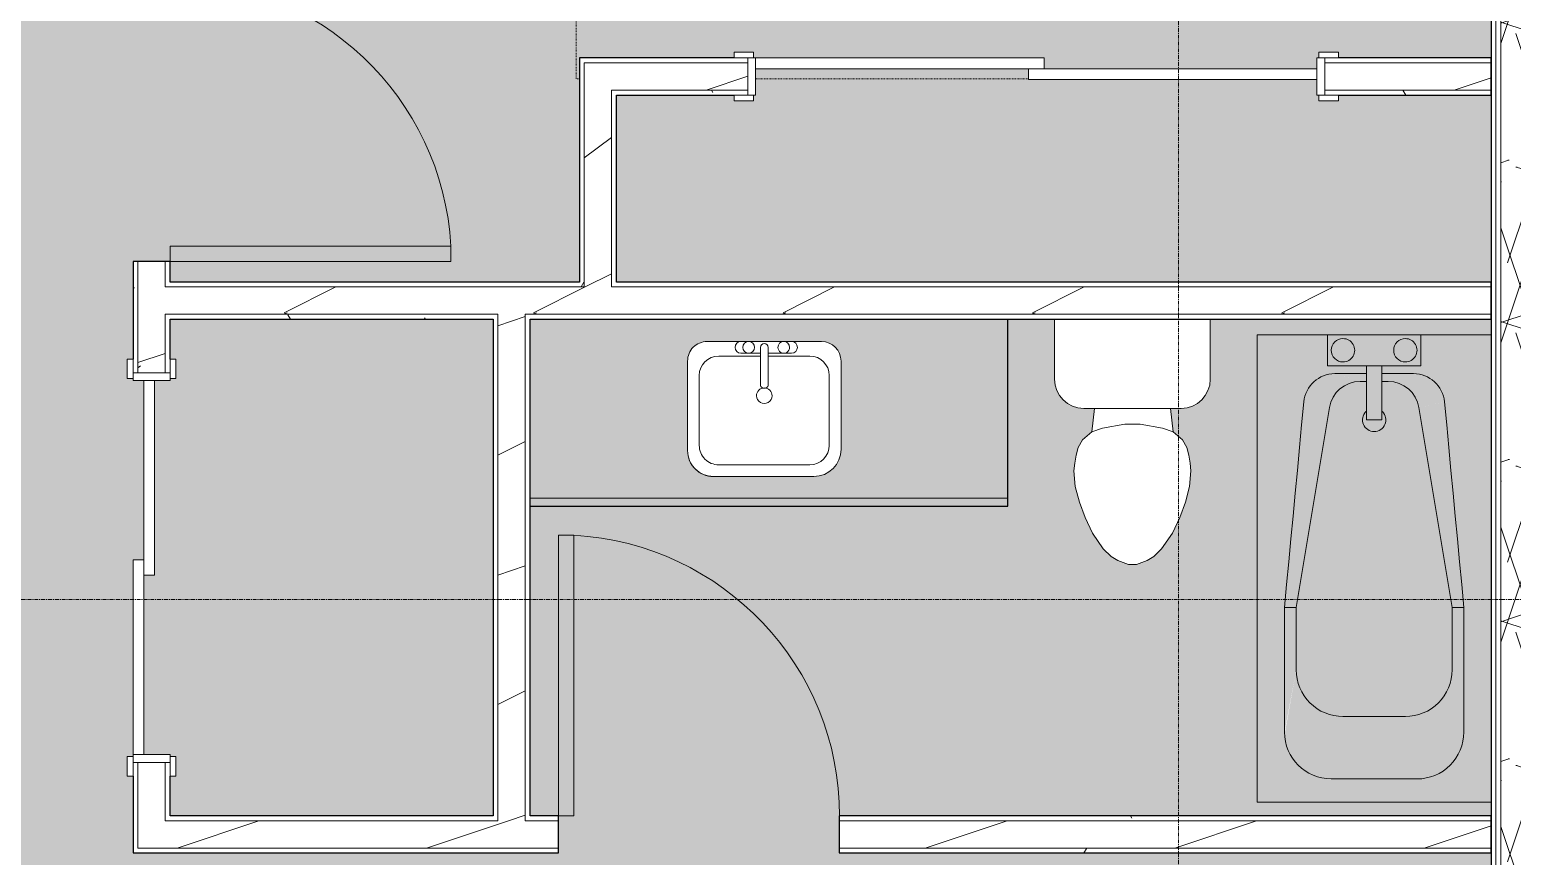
# Model space of a CAD drawing. Header units: inches. Extents: x -4414 to -113, y 9396 to 12816.
# Drawn here: x -3615.6 to -3425.4, y 11835.6 to 11941.7 of the extents above; entities that cross this region are included whole.
import ezdxf

# ---------------------------------------------------------------- set-up
doc = ezdxf.new("R2010")
doc.units = ezdxf.units.IN
doc.header["$MEASUREMENT"] = 0
doc.linetypes.add('Dash 1_16_', pattern=[0.125, 0.0625, -0.0625])
doc.linetypes.add('Grid Line 1_2_', pattern=[0.875, 0.5, -0.125, 0.125, -0.125])
for name, color, linetype, lineweight in [('0-1', 7, 'Continuous', 5), ('0-2', 7, 'Continuous', 9), ('A-AREA-PATT-5', 254, 'Continuous', 9), ('A-DOOR-1', 7, 'Continuous', 9), ('A-DOOR-2', 90, 'Continuous', 13), ('A-DOOR-FRAM-1', 90, 'Continuous', 13), ('A-WALL', 113, 'Continuous', 9), ('A-WALL-3', 250, 'Continuous', 25), ('A-WALL-4', 7, 'Continuous', 9), ('A-WALL-PATT-1', 8, 'Continuous', 9), ('A-WALL-PATT-2', 7, 'Continuous', 9), ('A-WALL-PATT-3', 111, 'Continuous', 9), ('I-FURN-1', 7, 'Continuous', 9), ('I-FURN-HDLN-1', 9, 'Dash 1_16_', 9), ('I-WALL-1', 2, 'Continuous', 25), ('P-SANR-FIXT-1', 7, 'Continuous', 9), ('P-SANR-FIXT-3', 9, 'Continuous', 9), ('Q-CASE-1', 9, 'Continuous', 9), ('Q-CASE-2', 250, 'Continuous', 25), ('Q-CASE-3', 7, 'Continuous', 9), ('S-GRID-1', 1, 'Grid Line 1_2_', 9)]:
    doc.layers.add(name, color=color, linetype=linetype, lineweight=lineweight)
pattern_1 = [(0, (0, 0), (61.44, 15.36), [2.534, -43.546, 2.534, -43.546, -245.76]), (0, (0, 0), (61.44, 15.36), [-92.16, 2.534, -89.626, 2.534, -43.546, -107.52]), (0, (0, 0), (61.44, 15.36), [-230.4, 2.534, -28.186, 2.534, -74.266]), (120, (23.04, 7.68), (-44.02215, 45.5286), [2.534, -43.546, 2.534, -43.546, -245.76]), (120, (23.04, 7.68), (-44.02215, 45.5286), [-92.16, 2.534, -89.626, 2.534, -43.546, -107.52]), (120, (23.04, 7.68), (-44.02215, 45.5286), [-230.4, 2.534, -28.186, 2.534, -74.266]), (240, (30.72, 38.4), (-17.41785, -60.8886), [2.534, -43.546, 2.534, -43.546, -245.76]), (240, (30.72, 38.4), (-17.41785, -60.8886), [-92.16, 2.534, -89.626, 2.534, -43.546, -107.52]), (240, (30.72, 38.4), (-17.41785, -60.8886), [-230.4, 2.534, -28.186, 2.534, -74.266])]
pattern_2 = [(216.87, (12.795, 31.987), (95.9612857, 63.9749714), [15.994, -143.942]), (206.565, (31.987, 22.391), (-31.986981, -31.986924), [35.763, -35.763]), (198.435, (31.987, 6.397), (-63.974746, -31.987128), [20.231, -80.922])]

# ---------------------------------------------------------------- blocks, each defined once
blk = doc.blocks.new('Bed-Standard - King 78_ x 80_-1379907-FLOOR PLAN - 2ND FLOOR')
at = {"layer": 'I-FURN-1'}
for p, q in [((-28.31, 41.8), (49.69, 41.8)), ((-28.31, -38.2), (-28.31, 41.8)), ((49.69, 41.8), (49.69, -38.2)), ((49.69, -24.2), (-28.31, -17.63)), ((-25.31, -24.2), (46.69, -24.2)), ((-25.31, -36.2), (-25.31, -24.2)), ((46.69, -36.2), (46.69, -24.2)), ((-25.31, -36.2), (46.69, -36.2)), ((49.69, -38.2), (-28.31, -38.2))]:
    blk.add_line(p, q, dxfattribs=at)
at = {"layer": 'I-FURN-HDLN-1'}
for p, q in [((-64.31, 77.8), (73.69, 77.8)), ((-64.31, 77.39), (-64.31, 77.8)), ((73.69, 77.8), (73.69, -38.2)), ((-64.31, 19.8), (-64.31, 54.8))]:
    blk.add_line(p, q, dxfattribs=at)
blk = doc.blocks.new('Single-Flush - 36_ x 84_-1372839-FLOOR PLAN - 2ND FLOOR')
at = {"layer": 'A-DOOR-1'}
blk.add_arc((18, 2.37), 36.07, 93.1789, 180, dxfattribs=at)
at = {"layer": 'A-DOOR-2'}
for p, q in [((16, 2.37), (16, 38.39)), ((18, 38.39), (16, 38.39)), ((18, 2.37), (18, 38.39)), ((18, 2.37), (16, 2.37))]:
    blk.add_line(p, q, dxfattribs=at)
blk = doc.blocks.new('FOLDING_SLIDING CLOSET - 72_ x 80_-1372823-FLOOR PLAN - 2ND FLOOR')
at = {"layer": 'A-DOOR-1'}
for p, q in [((-36.25, 3), (-38.75, 3)), ((-38.75, 3), (-38.75, 2.25)), ((-38.75, 2.25), (-36.25, 2.25)), ((-36.25, 2.25), (-36.25, 3)), ((38.75, 3), (36.25, 3)), ((36.25, 3), (36.25, 2.25)), ((36.25, 2.25), (38.75, 2.25)), ((38.75, 2.25), (38.75, 3)), ((-36.25, -2.5), (-38.75, -2.5)), ((-38.75, -2.5), (-38.75, -3.25)), ((-38.75, -3.25), (-36.25, -3.25)), ((-36.25, -3.25), (-36.25, -2.5)), ((38.75, -2.5), (36.25, -2.5)), ((36.25, -2.5), (36.25, -3.25)), ((36.25, -3.25), (38.75, -3.25)), ((38.75, -3.25), (38.75, -2.5))]:
    blk.add_line(p, q, dxfattribs=at)
at = {"layer": 'A-DOOR-2'}
for p, q in [((1, 2.25), (-36, 2.25)), ((-36, 2.25), (-36, 0.875)), ((1, 0.875), (1, 2.25)), ((-36, 0.875), (1, 0.875)), ((36, 0.875), (-1, 0.875)), ((-1, 0.875), (-1, -0.5)), ((36, -0.5), (36, 0.875)), ((-1, -0.5), (36, -0.5))]:
    blk.add_line(p, q, dxfattribs=at)
at = {"layer": 'A-DOOR-FRAM-1'}
for p, q in [((-36, 2.25), (-37, 2.25)), ((-37, 2.25), (-37, -2.5)), ((-36, -2.5), (-36, 2.25)), ((36, 2.25), (36, -2.5)), ((37, 2.25), (36, 2.25)), ((37, -2.5), (37, 2.25)), ((-37, -2.5), (-36, -2.5)), ((36, -2.5), (37, -2.5))]:
    blk.add_line(p, q, dxfattribs=at)
blk = doc.blocks.new('M_Sink Vanity-Square - 500 x 440mm-1372835-FLOOR PLAN - 2ND FLOOR')
at = {"layer": 'P-SANR-FIXT-1'}
for p, q in [((-5.72, 10.23), (7.14, 10.23)), ((-5.72, 10.23), (7.14, 10.23)), ((-5.22, 8.73), (6.46, 8.73)), ((-9.22, -4.59), (-9.22, 6.73)), ((-9.22, -4.59), (-9.22, 6.73)), ((-7.72, -2.72), (-7.72, 6.23)), ((8.96, 6.23), (8.96, -2.72)), ((10.46, 6.91), (10.46, -4.59)), ((10.46, 6.91), (10.46, -4.59)), ((0.12, -6.33), (0.12, -1.59)), ((1.12, -6.33), (1.12, -1.59)), ((0.12, -5.22), (-5.22, -5.22)), ((-2.88, -5.59), (0.12, -5.59)), ((6.46, -5.22), (1.12, -5.22)), ((1.12, -5.59), (3.62, -5.59)), ((7.96, -7.09), (-6.72, -7.09)), ((7.96, -7.09), (-6.72, -7.09)), ((3.62, -7.09), (-2.88, -7.09))]:
    blk.add_line(p, q, dxfattribs=at)
for centre, radius, start, end in [((-5.72, 6.73), 3.5, 90, 180), ((-5.72, 6.73), 3.5, 90, 180), ((7.14, 6.91), 3.32, 0, 90), ((7.14, 6.91), 3.32, 360, 90), ((-5.22, 6.23), 2.5, 90, 180), ((6.46, 6.23), 2.5, 360, 90), ((0.62, -0.13), 1, 360, 180), ((0.62, -0.13), 1, 180, 0), ((0.62, -1.59), 0.5, 360, 180), ((-5.22, -2.72), 2.5, 180, 270), ((6.46, -2.72), 2.5, 270, 360), ((-6.72, -4.59), 2.5, 180, 270), ((-6.72, -4.59), 2.5, 180, 270), ((-2.88, -6.34), 0.75, 90, 270), ((-1.88, -6.34), 0.75, 360, 180), ((2.62, -6.34), 0.75, 0, 180), ((3.62, -6.34), 0.75, 270, 90), ((7.96, -4.59), 2.5, 270, 0), ((7.96, -4.59), 2.5, 270, 0), ((-1.88, -6.34), 0.75, 180, 0), ((0.62, -6.33), 0.5, 180, 0), ((2.62, -6.34), 0.75, 180, 0)]:
    blk.add_arc(centre, radius, start, end, dxfattribs=at)
blk = doc.blocks.new('Toilet-Domestic-3D - Toilet-Domestic-3D-1352612-FLOOR PLAN - 2ND FLOOR')
at = {"layer": 'P-SANR-FIXT-1'}
for p, q in [((-9.98, 11.75), (-9.98, 19.48)), ((9.98, 19.48), (9.98, 11.75)), ((6.25, 8.02), (-6.25, 8.02)), ((-4.86, 8.02), (-5.21, 5)), ((4.86, 8.02), (5.21, 5)), ((-1, 6), (-3.84, 5.5)), ((1, 6), (-1, 6)), ((3.84, 5.5), (1, 6)), ((-6.4, 4), (-6.97, 3)), ((-5.21, 5), (-6.4, 4)), ((-3.84, 5.5), (-5.21, 5)), ((5.21, 5), (3.84, 5.5)), ((6.4, 4), (5.21, 5)), ((6.97, 3), (6.4, 4)), ((-7.24, 2), (-7.41, 1)), ((-6.97, 3), (-7.24, 2)), ((7.24, 2), (6.97, 3)), ((7.41, 1), (7.24, 2)), ((-7.41, 1), (-7.5, 0)), ((-7.5, 0), (-7.33, -1.99)), ((7.33, -1.99), (7.5, 0)), ((7.5, 0), (7.41, 1)), ((-7.33, -1.99), (-6.79, -4)), ((6.79, -4), (7.33, -1.99)), ((-6.79, -4), (-6.06, -6)), ((6.06, -6), (6.79, -4)), ((-6.06, -6), (-5.13, -8)), ((5.13, -8), (6.06, -6)), ((-5.13, -8), (-3.74, -10)), ((3.74, -10), (5.13, -8)), ((-3.74, -10), (-2.74, -11)), ((-2.74, -11), (-1.87, -11.5)), ((1.87, -11.5), (2.74, -11)), ((2.74, -11), (3.74, -10)), ((-1.87, -11.5), (-0.5, -12)), ((-0.5, -12), (0.5, -12)), ((0.5, -12), (1.87, -11.5))]:
    blk.add_line(p, q, dxfattribs=at)
for centre, start, end in [((-6.25, 11.75), 180, 270), ((6.25, 11.75), 270, 360)]:
    blk.add_arc(centre, 3.73, start, end, dxfattribs=at)
blk = doc.blocks.new('OD_CW_Base Cabinet - OD_CW_Base Cabinet-1372836-FLOOR PLAN - 2ND FLOOR')
at = {"layer": 'Q-CASE-1'}
h = blk.add_hatch(color=256, dxfattribs=at)
h.paths.add_polyline_path([(61.99, 3.8), (61.99, 24), (0.74, 24), (0.74, 1), (61.99, 1)], flags=0)
h.paths.add_polyline_path([(40.61, 14.46), (40.61, 7.3), (40.49, 6.4), (40.14, 5.55), (39.41, 4.69), (38.86, 4.27), (38.02, 3.92), (37.05, 3.8), (24.25, 3.8), (23.39, 3.92), (22.59, 4.25), (21.9, 4.77), (21.37, 5.46), (21.04, 6.26), (20.93, 7.12), (21.01, 19.27), (21.26, 19.88), (21.66, 20.39), (22.18, 20.79), (22.78, 21.04), (23.43, 21.13), (38.76, 21.04), (39.36, 20.79), (39.88, 20.39), (40.28, 19.88), (40.53, 19.27), (40.61, 18.63)], flags=0)
blk.add_hatch(color=256, dxfattribs=at).paths.add_polyline_path([(61.99, 0), (61.99, 1), (0.74, 1), (0.74, 0), (37.05, 0)], flags=0)
at = {"layer": 'Q-CASE-2'}
for p, q in [((61.99, 0), (61.99, 24)), ((0.74, 0), (61.99, 0))]:
    blk.add_line(p, q, dxfattribs=at)
at = {"layer": 'Q-CASE-3'}
for p, q in [((61.99, 24), (61.99, 1)), ((0.74, 1), (61.99, 1)), ((61.99, 1), (0.74, 1)), ((61.99, 0), (0.74, 0)), ((61.99, 1), (61.99, 0))]:
    blk.add_line(p, q, dxfattribs=at)
blk = doc.blocks.new('Bath Tub - Maestro - 60_x30_-1352617-FLOOR PLAN - 2ND FLOOR')
at = {"layer": 'P-SANR-FIXT-3'}
for points in [[(42.36, 30), (0, 30), (0, 21), (4, 21), (4, 16), (5, 16), (5.05, 20.7), (5.21, 21.33), (5.48, 21.94), (5.83, 22.49), (6.27, 22.97), (6.79, 23.38), (7.54, 23.76), (7.98, 23.91), (9.35, 24.09), (35, 26.5), (51.26, 26.47), (52.55, 26.3), (54, 25.7), (55.24, 24.74), (56.2, 23.5), (56.8, 22.05), (57, 20.5), (57, 9.5), (56.91, 8.46), (56.64, 7.45), (56.2, 6.5), (55.6, 5.64), (54.86, 4.9), (54, 4.3), (53.05, 3.86), (52.04, 3.59), (51, 3.5), (35, 3.5), (7.98, 6.09), (7.36, 6.31), (6.79, 6.62), (6.27, 7.03), (5.74, 7.65), (5.48, 8.06), (5.21, 8.67), (5.05, 9.3), (5, 9.96), (5, 14), (4, 13.96), (4, 9), (0, 9), (0, 0), (60, 0), (60, 30), (51.26, 30)], [(43, 25), (34.79, 24.97), (9.06, 20.64), (8.03, 20.28), (6.95, 19.38), (6.24, 18.17), (6, 16.8), (6, 16), (10.94, 16), (10.94, 14), (6, 14), (6, 13.2), (6.24, 11.83), (6.98, 10.59), (8.03, 9.72), (9.35, 9.26), (35, 5), (43, 5), (44.55, 5.2), (46.03, 5.83), (47.28, 6.81), (48.2, 8), (48.8, 9.5), (49, 11), (49, 19), (48.8, 20.55), (48.16, 22.05), (47.24, 23.24), (45.75, 24.3), (44.55, 24.8)], [(35, 26.5), (8.63, 24.03), (9.35, 20.74), (35, 25), (35, 26.23)], [(47.72, 26.5), (35, 26.5), (35, 25), (43, 25), (51, 26.5), (49, 26.5)], [(51, 26.5), (43, 25), (44.55, 24.8), (46, 24.2), (47.24, 23.24), (48.2, 22), (48.8, 20.5), (49, 19), (57, 20.5), (56.8, 22.05), (56.2, 23.5), (55.24, 24.74), (54, 25.7), (52.55, 26.3), (51.26, 26.47)], [(8.63, 24.03), (7.54, 23.76), (7.35, 23.69), (6.74, 23.34), (6.27, 22.97), (5.72, 22.32), (5.48, 21.94), (5.21, 21.33), (5.05, 20.7), (5.05, 19.87), (6, 16.8), (6.24, 18.17), (6.98, 19.41), (8.03, 20.28), (9.35, 20.74), (8.65, 23.91)], [(57, 20.5), (49, 19), (49, 11), (57, 9.5), (57, 19.75)], [(7.54, 16), (4, 16), (4, 14), (10.94, 14), (10.94, 16), (9.13, 16)], [(6, 13.2), (5, 9.96), (5.05, 9.3), (5.24, 8.6), (5.74, 7.65), (5.87, 7.47), (6.33, 6.98), (6.79, 6.62), (7.54, 6.24), (8, 6.08), (8.63, 5.97), (9.35, 9.26), (8.03, 9.72), (6.95, 10.62), (6.24, 11.83), (6.12, 12.51)], [(49, 11), (48.8, 9.45), (48.12, 7.9), (47.24, 6.76), (46, 5.8), (44.55, 5.2), (43.07, 4.99), (51.26, 3.52), (52.04, 3.59), (53.05, 3.86), (54, 4.3), (54.86, 4.9), (55.72, 5.83), (56.34, 6.81), (56.76, 7.9), (56.93, 8.66), (57, 9.5), (50.46, 10.73)], [(9.35, 9.26), (8.63, 5.97), (35, 3.5), (35, 5), (14.28, 8.44)], [(43, 5), (35, 5), (35, 3.5), (51, 3.5), (43.07, 4.99)]]:
    blk.add_hatch(color=256, dxfattribs=at).paths.add_polyline_path(points, flags=0)
h = blk.add_hatch(color=256, dxfattribs=at)
h.paths.add_polyline_path([(4, 21), (0, 21), (0, 9), (4, 9), (4, 20.06)], flags=0)
h.paths.add_polyline_path([(2, 20.5), (2.39, 20.45), (2.75, 20.3), (3.06, 20.06), (3.3, 19.75), (3.45, 19.39), (3.5, 19), (3.33, 18.33), (3.3, 18.25), (3.02, 17.91), (2.75, 17.7), (2.39, 17.55), (2, 17.5), (1.61, 17.55), (1.25, 17.7), (0.94, 17.94), (0.63, 18.41), (0.55, 18.61), (0.5, 19), (0.55, 19.39), (0.7, 19.75), (0.94, 20.06), (1.25, 20.3), (1.61, 20.45)], flags=0)
h.paths.add_polyline_path([(2, 12.5), (2.39, 12.45), (2.75, 12.3), (3.06, 12.06), (3.33, 11.67), (3.45, 11.39), (3.5, 11), (3.45, 10.61), (3.3, 10.25), (3.06, 9.94), (2.75, 9.7), (2.39, 9.55), (2, 9.5), (1.61, 9.55), (1.25, 9.7), (0.94, 9.94), (0.7, 10.25), (0.55, 10.61), (0.5, 11), (0.55, 11.39), (0.7, 11.75), (0.94, 12.06), (1.25, 12.3), (1.61, 12.45)], flags=0)
h = blk.add_hatch(color=256, dxfattribs=at)
h.paths.add_polyline_path([(2, 20.5), (1.61, 20.45), (1.25, 20.3), (0.94, 20.06), (0.7, 19.75), (0.55, 19.39), (0.5, 19), (0.63, 18.41), (0.7, 18.25), (0.94, 17.94), (1.25, 17.7), (1.61, 17.55), (2, 17.5), (2.39, 17.55), (3.02, 17.91), (3.06, 17.94), (3.37, 18.41), (3.45, 18.61), (3.5, 19), (3.45, 19.39), (3.3, 19.75), (3.06, 20.06), (2.75, 20.3), (2.38, 20.45)], flags=0)
h.paths.add_polyline_path([(2, 12.5), (1.61, 12.45), (1.25, 12.3), (0.94, 12.06), (0.7, 11.75), (0.55, 11.39), (0.5, 11), (0.55, 10.61), (0.7, 10.25), (0.94, 9.94), (1.25, 9.7), (1.61, 9.55), (2, 9.5), (2.39, 9.55), (2.75, 9.7), (3.06, 9.94), (3.3, 10.25), (3.45, 10.61), (3.5, 11), (3.33, 11.67), (3.3, 11.75), (3.06, 12.06), (2.75, 12.3), (2.39, 12.45)], flags=0)
h = blk.add_hatch(color=256, dxfattribs=at)
h.paths.add_polyline_path([(5, 20.04), (5.05, 16), (6, 16), (6, 16.8), (5.05, 19.87)], flags=0)
h.paths.add_polyline_path([(5.32, 14), (5, 14), (5.05, 10.13), (6, 13.2), (6, 14), (5.54, 14)], flags=0)
at = {"layer": 'P-SANR-FIXT-1'}
for p, q in [((0, 30), (0, 21)), ((60, 0), (60, 30)), ((35, 25), (9.35, 20.74)), ((35, 26.5), (51, 26.5)), ((35, 26.5), (35, 25)), ((43, 25), (35, 25)), ((4, 21), (0, 21)), ((0, 21), (0, 9)), ((4, 16), (4, 21)), ((5, 16), (5, 20.04)), ((57, 20.5), (57, 9.5)), ((49, 11), (49, 19)), ((4, 14), (4, 16)), ((4, 16), (10.94, 16)), ((6, 16.8), (6, 16)), ((10.94, 14), (10.94, 16)), ((4, 9), (4, 14)), ((10.94, 14), (4, 14)), ((5, 9.96), (5, 14)), ((6, 14), (6, 13.2)), ((0, 9), (0, 0)), ((0, 9), (4, 9)), ((9.35, 9.26), (35, 5)), ((35, 3.5), (35, 5)), ((35, 5), (43, 5)), ((51, 3.5), (35, 3.5)), ((0, 0), (60, 0))]:
    blk.add_line(p, q, dxfattribs=at)
at = {"layer": 'P-SANR-FIXT-1', "flags": 128}
for points in [[(8.63, 24.03), (11.56, 24.3), (14.49, 24.58), (17.42, 24.85), (20.35, 25.13), (23.28, 25.4), (26.21, 25.68), (29.14, 25.95), (32.07, 26.23), (35, 26.5)], [(35, 3.5), (32.07, 3.77), (29.14, 4.05), (26.21, 4.32), (23.28, 4.6), (20.35, 4.87), (17.42, 5.15), (14.49, 5.42), (11.56, 5.7), (8.63, 5.97)]]:
    blk.add_lwpolyline(points, dxfattribs=at)
at = {"layer": 'P-SANR-FIXT-1'}
for centre, radius, start, end in [((43, 19), 6, 360, 90), ((51, 20.5), 6, 360, 90), ((9, 20.04), 4, 95.3558, 180), ((2, 19), 1.5, 360, 180), ((10, 16.8), 4, 99.4223, 180), ((2, 19), 1.5, 180, 360), ((10.94, 15), 1.5, 360, 135), ((10.94, 15), 1.5, 225, 360), ((2, 11), 1.5, 360, 180), ((10, 13.2), 4, 180, 260.5777), ((2, 11), 1.5, 180, 360), ((9, 9.96), 4, 180, 264.6442), ((43, 11), 6, 270, 0), ((51, 9.5), 6, 270, 360)]:
    blk.add_arc(centre, radius, start, end, dxfattribs=at)
blk = doc.blocks.new('Single-Flush - 36_ x 84_-1372824-FLOOR PLAN - 2ND FLOOR')
at = {"layer": 'A-DOOR-1'}
blk.add_arc((18, -2.37), 36.07, 180, 266.8211, dxfattribs=at)
at = {"layer": 'A-DOOR-2'}
for p, q in [((16, -2.37), (16, -38.39)), ((18, -2.37), (16, -2.37)), ((18, -2.37), (18, -38.39)), ((18, -38.39), (16, -38.39))]:
    blk.add_line(p, q, dxfattribs=at)
blk = doc.blocks.new('FOLDING_SLIDING CLOSET - 48_ x 80_-1372832-FLOOR PLAN - 2ND FLOOR')
at = {"layer": 'A-DOOR-1'}
for p, q in [((-24.25, 3), (-26.75, 3)), ((-26.75, 3), (-26.75, 2.25)), ((-26.75, 2.25), (-24.25, 2.25)), ((-24.25, 2.25), (-24.25, 3)), ((26.75, 3), (24.25, 3)), ((24.25, 3), (24.25, 2.25)), ((24.25, 2.25), (26.75, 2.25)), ((26.75, 2.25), (26.75, 3)), ((-24.25, -2.5), (-26.75, -2.5)), ((-26.75, -2.5), (-26.75, -3.25)), ((-26.75, -3.25), (-24.25, -3.25)), ((-24.25, -3.25), (-24.25, -2.5)), ((26.75, -2.5), (24.25, -2.5)), ((24.25, -2.5), (24.25, -3.25)), ((24.25, -3.25), (26.75, -3.25)), ((26.75, -3.25), (26.75, -2.5))]:
    blk.add_line(p, q, dxfattribs=at)
at = {"layer": 'A-DOOR-2'}
for p, q in [((1, 2.25), (-24, 2.25)), ((-24, 2.25), (-24, 0.88)), ((1, 0.88), (1, 2.25)), ((-24, 0.88), (1, 0.88)), ((24, 0.88), (-1, 0.88)), ((-1, 0.88), (-1, -0.5)), ((24, -0.5), (24, 0.88)), ((-1, -0.5), (24, -0.5))]:
    blk.add_line(p, q, dxfattribs=at)
at = {"layer": 'A-DOOR-FRAM-1'}
for p, q in [((-24, 2.25), (-25, 2.25)), ((-25, 2.25), (-25, -2.5)), ((-24, -2.5), (-24, 2.25)), ((24, 2.25), (24, -2.5)), ((25, 2.25), (24, 2.25)), ((25, -2.5), (25, 2.25)), ((-25, -2.5), (-24, -2.5)), ((24, -2.5), (25, -2.5))]:
    blk.add_line(p, q, dxfattribs=at)
blk = doc.blocks.new('1750 Ox - Unit Layouts_rvt-1-FLOOR PLAN - 2ND FLOOR')
at = {"layer": 'A-WALL-PATT-1'}
h = blk.add_hatch(dxfattribs=at)
h.set_pattern_fill('FP_1', color=256, style=0, pattern_type=2)
h.set_pattern_definition(pattern_2)
h.paths.add_polyline_path([(-3601.67, 11836.69), (-3598.17, 11836.69), (-3598.17, 11847.69), (-3601.67, 11847.69), (-3601.67, 11840.19)], flags=0)
h.paths.add_polyline_path([(-3598.17, 11897.69), (-3598.17, 11911.94), (-3601.67, 11911.94), (-3601.67, 11897.69)], flags=0)
h.paths.add_polyline_path([(-3598.17, 11947.94), (-3598.17, 12115.71), (-3601.67, 12115.71), (-3601.67, 11947.94)], flags=0)
h = blk.add_hatch(dxfattribs=at)
h.set_pattern_fill('FP_1', color=256, style=0, pattern_type=2)
h.set_pattern_definition(pattern_2)
h.paths.add_polyline_path([(-3428.12, 11933.94), (-3428.12, 11937.44), (-3449.46, 11937.44), (-3449.46, 11933.94), (-3428.75, 11933.94)], flags=0)
h.paths.add_polyline_path([(-3523.46, 11933.94), (-3523.46, 11937.44), (-3544.43, 11937.44), (-3544.43, 11933.94), (-3540.93, 11933.94)], flags=0)
h = blk.add_hatch(dxfattribs=at)
h.set_pattern_fill('FP_1', color=256, style=0, pattern_type=2)
h.set_pattern_definition(pattern_2)
h.paths.add_polyline_path([(-3544.43, 11908.69), (-3540.93, 11908.69), (-3540.93, 11933.94), (-3544.43, 11933.94), (-3544.43, 11909.32)], flags=0)
h = blk.add_hatch(dxfattribs=at)
h.set_pattern_fill('FP_1', color=256, style=0, pattern_type=2)
h.set_pattern_definition(pattern_2)
h.paths.add_polyline_path([(-3428.12, 11905.19), (-3428.12, 11908.69), (-3598.17, 11908.69), (-3598.17, 11905.19), (-3428.75, 11905.19)], flags=0)
h = blk.add_hatch(dxfattribs=at)
h.set_pattern_fill('FP_1', color=256, style=0, pattern_type=2)
h.set_pattern_definition(pattern_2)
h.paths.add_polyline_path([(-3552, 11840.19), (-3552, 11905.19), (-3555.5, 11905.19), (-3555.5, 11840.19)], flags=0)
h = blk.add_hatch(dxfattribs=at)
h.set_pattern_fill('FP_1', color=256, style=0, pattern_type=2)
h.set_pattern_definition(pattern_2)
h.paths.add_polyline_path([(-3547.75, 11836.69), (-3547.75, 11840.19), (-3598.17, 11840.18), (-3598.17, 11836.69), (-3549.3, 11836.69)], flags=0)
h.paths.add_polyline_path([(-3457.89, 11836.69), (-3428.12, 11836.69), (-3428.12, 11840.19), (-3511.75, 11840.19), (-3511.75, 11836.69), (-3487.04, 11836.69)], flags=0)
at = {"layer": 'A-WALL-PATT-2'}
h = blk.add_hatch(dxfattribs=at)
h.set_pattern_fill('FP_2', color=256, style=0, pattern_type=2)
h.set_pattern_definition(pattern_1)
h.paths.add_polyline_path([(-3602.3, 11836.07), (-3601.67, 11836.07), (-3601.67, 11847.69), (-3602.3, 11847.69), (-3602.3, 11836.69)], flags=0)
h.paths.add_polyline_path([(-3601.67, 11897.69), (-3601.67, 11911.94), (-3602.3, 11911.94), (-3602.3, 11897.69)], flags=0)
h.paths.add_polyline_path([(-3601.67, 11947.94), (-3601.67, 11951.01), (-3602.3, 11951.01), (-3602.3, 11947.94)], flags=0)
h.paths.add_polyline_path([(-3602.3, 11954.51), (-3601.67, 11954.51), (-3601.67, 12115.71), (-3602.3, 12115.71), (-3602.3, 11955.13)], flags=0)
h = blk.add_hatch(dxfattribs=at)
h.set_pattern_fill('FP_2', color=256, style=0, pattern_type=2)
h.set_pattern_definition(pattern_1)
h.paths.add_polyline_path([(-3545.05, 11909.32), (-3544.43, 11909.32), (-3544.43, 11937.44), (-3545.05, 11937.43), (-3545.05, 11933.32)], flags=0)
h = blk.add_hatch(dxfattribs=at)
h.set_pattern_fill('FP_2', color=256, style=0, pattern_type=2)
h.set_pattern_definition(pattern_1)
h.paths.add_polyline_path([(-3447.71, 11933.32), (-3428.12, 11933.32), (-3428.12, 11933.94), (-3449.46, 11933.94), (-3449.46, 11933.32)], flags=0)
h.paths.add_polyline_path([(-3540.3, 11933.32), (-3523.46, 11933.32), (-3523.46, 11933.94), (-3540.93, 11933.94), (-3540.93, 11933.32)], flags=0)
h = blk.add_hatch(dxfattribs=at)
h.set_pattern_fill('FP_2', color=256, style=0, pattern_type=2)
h.set_pattern_definition(pattern_1)
h.paths.add_polyline_path([(-3428.12, 11908.69), (-3428.12, 11909.32), (-3540.93, 11909.32), (-3540.93, 11908.69), (-3428.75, 11908.69)], flags=0)
h.paths.add_polyline_path([(-3552, 11908.69), (-3544.43, 11908.69), (-3544.43, 11909.32), (-3597.55, 11909.32), (-3597.55, 11908.69), (-3555.5, 11908.69)], flags=0)
h = blk.add_hatch(dxfattribs=at)
h.set_pattern_fill('FP_2', color=256, style=0, pattern_type=2)
h.set_pattern_definition(pattern_1)
h.paths.add_polyline_path([(-3458.6, 11904.57), (-3428.12, 11904.57), (-3428.12, 11905.19), (-3552, 11905.19), (-3552, 11904.57), (-3458.71, 11904.57)], flags=0)
h.paths.add_polyline_path([(-3555.5, 11904.57), (-3555.5, 11905.19), (-3597.55, 11905.19), (-3597.55, 11904.57), (-3556.12, 11904.57)], flags=0)
h = blk.add_hatch(dxfattribs=at)
h.set_pattern_fill('FP_2', color=256, style=0, pattern_type=2)
h.set_pattern_definition(pattern_1)
h.paths.add_polyline_path([(-3547.75, 11840.19), (-3547.75, 11840.82), (-3552, 11840.82), (-3552, 11840.19), (-3549.3, 11840.19)], flags=0)
h.paths.add_polyline_path([(-3585.05, 11840.19), (-3555.5, 11840.19), (-3555.5, 11840.82), (-3597.55, 11840.82), (-3597.55, 11840.19)], flags=0)
h.paths.add_polyline_path([(-3457.89, 11840.19), (-3428.12, 11840.19), (-3428.12, 11840.82), (-3511.75, 11840.82), (-3511.75, 11840.19), (-3458.12, 11840.19)], flags=0)
h = blk.add_hatch(dxfattribs=at)
h.set_pattern_fill('FP_2', color=256, style=0, pattern_type=2)
h.set_pattern_definition(pattern_1)
h.paths.add_polyline_path([(-3549.3, 11836.07), (-3547.75, 11836.07), (-3547.75, 11836.69), (-3601.67, 11836.69), (-3601.64, 11836.07), (-3552, 11836.07)], flags=0)
h.paths.add_polyline_path([(-3428.12, 11836.07), (-3428.12, 11836.69), (-3511.75, 11836.69), (-3511.75, 11836.07), (-3428.75, 11836.07)], flags=0)
at = {"layer": 'A-WALL-3'}
for p, q in [((-3525.21, 11938.07), (-3545.05, 11938.07)), ((-3545.05, 11938.07), (-3545.05, 11937.44)), ((-3545.05, 11937.44), (-3545.05, 11933.32)), ((-3428.12, 11938.07), (-3447.71, 11938.07)), ((-3428.12, 11933.32), (-3428.12, 11938.07)), ((-3545.05, 11933.32), (-3545.05, 11909.32)), ((-3540.3, 11933.32), (-3525.21, 11933.32)), ((-3540.3, 11909.32), (-3540.3, 11933.32)), ((-3447.71, 11933.32), (-3428.12, 11933.32)), ((-3602.3, 11911.94), (-3602.3, 11899.44)), ((-3597.55, 11911.94), (-3602.3, 11911.94)), ((-3597.55, 11909.32), (-3597.55, 11911.94)), ((-3545.05, 11909.32), (-3597.55, 11909.32)), ((-3428.12, 11909.32), (-3540.3, 11909.32)), ((-3428.12, 11904.57), (-3428.12, 11909.32)), ((-3597.55, 11899.44), (-3597.55, 11904.57)), ((-3597.55, 11904.57), (-3556.12, 11904.57)), ((-3556.12, 11904.57), (-3556.12, 11840.82)), ((-3551.37, 11904.57), (-3428.12, 11904.57)), ((-3551.37, 11840.82), (-3551.37, 11904.57)), ((-3602.3, 11845.94), (-3602.3, 11836.07)), ((-3597.55, 11840.82), (-3597.55, 11845.94)), ((-3556.12, 11840.82), (-3597.55, 11840.82)), ((-3547.75, 11840.82), (-3551.37, 11840.82)), ((-3547.75, 11836.07), (-3547.75, 11840.82)), ((-3428.12, 11840.82), (-3511.75, 11840.82)), ((-3511.75, 11840.82), (-3511.75, 11836.07)), ((-3428.12, 11836.07), (-3428.12, 11840.82)), ((-3602.3, 11836.07), (-3601.67, 11836.07)), ((-3601.67, 11836.07), (-3597.55, 11836.07)), ((-3597.55, 11836.07), (-3547.75, 11836.07)), ((-3511.75, 11836.07), (-3428.12, 11836.07))]:
    blk.add_line(p, q, dxfattribs=at)
at = {"layer": 'A-WALL-4'}
for p, q in [((-3544.43, 11937.44), (-3523.46, 11937.44)), ((-3544.43, 11933.94), (-3544.43, 11937.44)), ((-3449.46, 11937.44), (-3428.12, 11937.44)), ((-3544.43, 11933.32), (-3544.43, 11933.94)), ((-3544.43, 11933.32), (-3544.43, 11909.32)), ((-3540.93, 11933.94), (-3523.46, 11933.94)), ((-3540.93, 11933.32), (-3540.93, 11933.94)), ((-3540.93, 11933.32), (-3540.93, 11909.32)), ((-3449.46, 11933.94), (-3428.12, 11933.94)), ((-3601.67, 11897.69), (-3601.67, 11911.94)), ((-3598.17, 11908.69), (-3598.17, 11911.94)), ((-3597.55, 11908.69), (-3598.17, 11908.69)), ((-3597.55, 11908.69), (-3544.43, 11908.69)), ((-3544.43, 11908.69), (-3544.43, 11909.32)), ((-3540.93, 11908.69), (-3540.93, 11909.32)), ((-3540.93, 11908.69), (-3428.12, 11908.69)), ((-3598.17, 11897.69), (-3598.17, 11905.19)), ((-3597.55, 11905.19), (-3598.17, 11905.19)), ((-3597.55, 11905.19), (-3555.5, 11905.19)), ((-3555.5, 11904.57), (-3555.5, 11905.19)), ((-3555.5, 11904.57), (-3555.5, 11840.82)), ((-3552, 11905.19), (-3428.12, 11905.19)), ((-3552, 11904.57), (-3552, 11905.19)), ((-3552, 11904.57), (-3552, 11840.82)), ((-3601.67, 11836.69), (-3601.67, 11847.69)), ((-3598.17, 11840.19), (-3598.17, 11847.69)), ((-3597.55, 11840.19), (-3598.17, 11840.19)), ((-3597.55, 11840.19), (-3555.5, 11840.19)), ((-3555.5, 11840.19), (-3555.5, 11840.82)), ((-3552, 11840.19), (-3552, 11840.82)), ((-3552, 11840.19), (-3547.75, 11840.19)), ((-3511.75, 11840.19), (-3428.12, 11840.19)), ((-3598.17, 11836.69), (-3601.67, 11836.69)), ((-3597.55, 11836.69), (-3598.17, 11836.69)), ((-3597.55, 11836.69), (-3547.75, 11836.69)), ((-3511.75, 11836.69), (-3428.12, 11836.69))]:
    blk.add_line(p, q, dxfattribs=at)
at = {"layer": '0-2'}
for name, p, rotation in [('Bed-Standard - King 78_ x 80_-1379907-FLOOR PLAN - 2ND FLOOR', (-3467.67, 11999.72), 89.99999999999649), ('Single-Flush - 36_ x 84_-1372839-FLOOR PLAN - 2ND FLOOR', (-3599.92, 11929.94), 269.9999999999993), ('Bath Tub - Maestro - 60_x30_-1352617-FLOOR PLAN - 2ND FLOOR', (-3458.12, 11902.57), 270.0000000000051), ('M_Sink Vanity-Square - 500 x 440mm-1372835-FLOOR PLAN - 2ND FLOOR', (-3520.72, 11894.6), 180), ('FOLDING_SLIDING CLOSET - 48_ x 80_-1372832-FLOOR PLAN - 2ND FLOOR', (-3600.05, 11872.69), 89.9999999999993), ('Single-Flush - 36_ x 84_-1372824-FLOOR PLAN - 2ND FLOOR', (-3529.75, 11838.44), 180)]:
    blk.add_blockref(name, p, dxfattribs=dict(at, rotation=rotation))
for name, p in [('FOLDING_SLIDING CLOSET - 72_ x 80_-1372823-FLOOR PLAN - 2ND FLOOR', (-3486.46, 11935.82)), ('OD_CW_Base Cabinet - OD_CW_Base Cabinet-1372836-FLOOR PLAN - 2ND FLOOR', (-3552.11, 11880.57)), ('Toilet-Domestic-3D - Toilet-Domestic-3D-1352612-FLOOR PLAN - 2ND FLOOR', (-3474.12, 11885.09))]:
    blk.add_blockref(name, p, dxfattribs=at)

msp = doc.modelspace()

# ---------------------------------------------------------------- hatches: boundary and pattern name
at = {"layer": 'A-AREA-PATT-5'}
h = msp.add_hatch(color=256, dxfattribs=at)
h.paths.add_polyline_path([(-3430.673737, 11743.339396), (-3432.423737, 11743.339396), (-3432.423737, 11779.339396), (-3430.673737, 11779.339396), (-3430.673737, 11772.926171)], flags=0)
h.paths.add_polyline_path([(-3432.423737, 11740.339396), (-3431.298737, 11740.339396), (-3431.298737, 11741.401896), (-3430.673737, 11741.401896), (-3430.673737, 11743.339396), (-3428.123737, 11743.339396), (-3428.123737, 11836.068758), (-3511.748737, 11836.068758), (-3511.748737, 11840.818758), (-3428.123737, 11840.818758), (-3428.123737, 11842.568758), (-3458.123737, 11842.568758), (-3458.123737, 11902.568758), (-3428.123737, 11902.568758), (-3428.123737, 11904.568758), (-3464.147515, 11904.568758), (-3464.147515, 11896.842537), (-3464.274483, 11895.87812), (-3464.646734, 11894.979426), (-3465.2389, 11894.2077), (-3466.010626, 11893.615534), (-3466.90932, 11893.243283), (-3467.950045, 11893.116315), (-3469.262074, 11893.116315), (-3468.914357, 11890.092537), (-3467.722603, 11889.092537), (-3467.15584, 11888.092537), (-3466.798048, 11886.583016), (-3466.623737, 11885.092537), (-3466.798048, 11883.100147), (-3467.526885, 11880.568046), (-3468.063926, 11879.092537), (-3468.996542, 11877.092537), (-3470.383973, 11875.092537), (-3471.383973, 11874.092537), (-3472.249998, 11873.592537), (-3473.623737, 11873.092537), (-3474.623737, 11873.092537), (-3476.021913, 11873.606646), (-3476.863501, 11874.092537), (-3477.863501, 11875.092537), (-3479.250932, 11877.092537), (-3480.183547, 11879.092537), (-3480.911488, 11881.092537), (-3481.449425, 11883.100147), (-3481.623737, 11885.092537), (-3481.449425, 11886.583016), (-3481.359583, 11887.092537), (-3481.091634, 11888.092537), (-3480.52487, 11889.092537), (-3479.333116, 11890.092537), (-3478.9854, 11893.116315), (-3480.373737, 11893.116315), (-3481.338154, 11893.243283), (-3482.236847, 11893.615534), (-3483.008573, 11894.2077), (-3483.600739, 11894.979426), (-3483.97299, 11895.87812), (-3484.099958, 11896.842537), (-3484.099958, 11904.568758), (-3490.123737, 11904.568758), (-3490.123737, 11880.568758), (-3551.373737, 11880.568758), (-3551.373737, 11840.818758), (-3547.748737, 11840.818758), (-3547.748737, 11836.068758), (-3602.298737, 11836.068758), (-3602.298737, 11845.943758), (-3603.048737, 11845.943758), (-3603.048737, 11848.443758), (-3602.298737, 11848.443758), (-3602.298737, 11873.693758), (-3600.923737, 11873.693758), (-3600.923737, 11896.693758), (-3602.298737, 11896.693758), (-3602.298737, 11896.943758), (-3603.048737, 11896.943758), (-3603.048737, 11899.443758), (-3602.298737, 11899.443758), (-3602.298737, 11911.943758), (-3597.548737, 11911.943758), (-3597.548737, 11909.318758), (-3545.054397, 11909.318758), (-3545.054397, 11938.068758), (-3525.21261, 11938.068758), (-3525.21261, 11938.818758), (-3522.71261, 11938.818758), (-3522.71261, 11938.068758), (-3485.46261, 11938.068758), (-3485.46261, 11936.693758), (-3450.46261, 11936.693758), (-3450.46261, 11938.068758), (-3450.21261, 11938.068758), (-3450.21261, 11938.818758), (-3447.71261, 11938.818758), (-3447.71261, 11938.068758), (-3428.123737, 11938.068758), (-3428.123737, 12115.901896), (-3559.523737, 12115.901896), (-3559.523737, 12086.189396), (-3565.911237, 12086.189396), (-3565.911237, 12090.939396), (-3564.273737, 12090.939396), (-3564.273737, 12115.901896), (-3566.786237, 12115.901896), (-3566.786237, 12095.964396), (-3567.896072, 12095.964396), (-3567.973737, 12095.464396), (-3568.426402, 12095.464396), (-3568.426402, 12095.964396), (-3584.971532, 12095.964396), (-3585.036237, 12095.464396), (-3585.100941, 12095.464396), (-3585.100941, 12095.964396), (-3594.786237, 12095.964396), (-3594.786237, 12115.901896), (-3604.298737, 12115.901896), (-3604.298737, 12086.339396), (-3664.298737, 12086.339396), (-3664.298737, 11994.136508), (-3669.048737, 11994.136508), (-3669.048737, 11995.767057), (-3703.798737, 11995.767057), (-3703.798737, 12003.017057), (-3704.548737, 12003.017057), (-3704.548737, 12005.517057), (-3703.798737, 12005.517057), (-3703.798737, 12042.767057), (-3702.423737, 12042.767057), (-3702.423737, 12077.767057), (-3703.798737, 12077.767057), (-3703.798737, 12078.017057), (-3704.548737, 12078.017057), (-3704.548737, 12080.517057), (-3703.798737, 12080.517057), (-3703.798737, 12115.714396), (-3699.048737, 12115.714396), (-3699.048737, 12080.517057), (-3698.298737, 12080.517057), (-3698.298737, 12078.017057), (-3699.048737, 12078.017057), (-3699.048737, 12077.767057), (-3701.048737, 12077.767057), (-3701.048737, 12040.767057), (-3702.423737, 12040.767057), (-3702.423737, 12005.767057), (-3699.048737, 12005.767057), (-3699.048737, 12005.517057), (-3698.298737, 12005.517057), (-3698.298737, 12003.017057), (-3699.048737, 12003.017057), (-3699.048737, 12000.517057), (-3669.048737, 12000.517057), (-3669.048737, 12115.714396), (-3664.298737, 12115.714396), (-3664.298737, 12115.901896), (-3857.848737, 12115.901896), (-3857.848737, 11955.13096), (-3708.048737, 11955.13096), (-3708.048737, 11950.38096), (-3857.848737, 11950.38096), (-3857.848737, 11932.401896), (-3861.223737, 11932.401896), (-3861.223737, 11894.376896), (-3857.848737, 11894.376896), (-3857.848737, 11743.339396), (-3466.673737, 11743.339396), (-3466.673737, 11741.401896), (-3466.048737, 11741.401896), (-3466.048737, 11740.339396), (-3457.894345, 11740.339396)], flags=0)
h.paths.add_polyline_path([(-3545.327845, 11744.214396), (-3549.298737, 11744.214396), (-3549.298737, 11746.214396), (-3585.048737, 11746.214396), (-3585.048737, 11744.214396), (-3678.298737, 11744.214396), (-3678.298737, 11826.097756), (-3691.955807, 11826.097756), (-3691.955807, 11842.597756), (-3678.298737, 11842.597756), (-3678.298737, 11850.097756), (-3691.955807, 11850.097756), (-3691.955807, 11866.597756), (-3678.298737, 11866.597756), (-3678.298737, 11874.097756), (-3691.955807, 11874.097756), (-3691.955807, 11890.597756), (-3678.298737, 11890.597756), (-3678.298737, 11896.78402), (-3642.298737, 11896.78402), (-3642.298737, 11839.693758), (-3640.870587, 11839.693758), (-3640.673737, 11839.496908), (-3640.673737, 11838.600813), (-3640.423737, 11838.600813), (-3640.423737, 11834.737852), (-3640.173737, 11834.737852), (-3640.173737, 11833.033077), (-3640.423737, 11833.033077), (-3640.423737, 11823.543723), (-3640.173737, 11823.543723), (-3640.173737, 11822.953172), (-3640.423737, 11822.953172), (-3640.423737, 11822.362621), (-3640.173737, 11822.362621), (-3640.173737, 11821.772069), (-3640.423737, 11821.772069), (-3640.423737, 11821.181518), (-3640.173737, 11821.181518), (-3640.173737, 11820.590967), (-3640.423737, 11820.590967), (-3640.423737, 11820.000416), (-3640.173737, 11820.000416), (-3640.173737, 11819.409865), (-3640.423737, 11819.409865), (-3640.423737, 11816.78669), (-3640.673737, 11816.765609), (-3640.726986, 11815.837359), (-3640.870587, 11815.693758), (-3642.298737, 11815.693758), (-3642.298737, 11768.214396), (-3612.298737, 11768.214396), (-3612.298737, 11768.589396), (-3588.298737, 11768.589396), (-3588.298737, 11768.214396), (-3585.048737, 11768.214396), (-3585.048737, 11776.214396), (-3549.298737, 11776.214396), (-3549.298737, 11773.479618), (-3543.911237, 11773.479618), (-3543.911237, 11768.729618), (-3544.548737, 11768.729618), (-3544.548737, 11744.214396), (-3545.173737, 11744.214396)], flags=0)
h.paths.add_polyline_path([(-3512.648737, 11744.214396), (-3513.273737, 11744.214396), (-3513.273737, 11768.729618), (-3513.911237, 11768.729618), (-3513.911237, 11773.479618), (-3508.523737, 11773.479618), (-3508.523737, 11744.214396), (-3509.148737, 11744.214396)], flags=0)
h.paths.add_polyline_path([(-3752.313469, 11745.643261), (-3823.313469, 11745.643261), (-3823.313469, 11761.768261), (-3805.313469, 11761.768261), (-3805.313469, 11757.768261), (-3769.313469, 11757.768261), (-3769.313469, 11761.768261), (-3751.313469, 11761.768261), (-3751.313469, 11745.643261)], flags=0)
h.paths.add_polyline_path([(-3705.760492, 11771.443261), (-3736.760492, 11771.443261), (-3736.760492, 11777.443261), (-3737.760492, 11777.443261), (-3737.760492, 11813.443261), (-3736.760492, 11813.443261), (-3736.760492, 11819.443261), (-3701.760492, 11819.443261), (-3701.760492, 11771.443261)], flags=0)
h.paths.add_polyline_path([(-3757.823737, 11777.768261), (-3817.823737, 11777.768261), (-3817.823737, 11807.768261), (-3757.823737, 11807.768261)], flags=0)
h.paths.add_polyline_path([(-3817.823737, 11822.768261), (-3826.823737, 11822.768261), (-3826.823737, 11823.768261), (-3832.823737, 11823.768261), (-3832.823737, 11858.768261), (-3748.823737, 11858.768261), (-3748.823737, 11823.768261), (-3754.823737, 11823.768261), (-3754.823737, 11822.768261), (-3778.483845, 11822.768261)], flags=0)
h.paths.add_polyline_path([(-3596.798737, 11840.818758), (-3556.123737, 11840.818758), (-3556.123737, 11904.568758), (-3597.548737, 11904.568758), (-3597.548737, 11899.443758), (-3596.798737, 11899.443758), (-3596.798737, 11896.943758), (-3597.548737, 11896.943758), (-3597.548737, 11896.693758), (-3599.548737, 11896.693758), (-3599.548737, 11871.693758), (-3600.923737, 11871.693758), (-3600.923737, 11848.693758), (-3597.548737, 11848.693758), (-3597.548737, 11848.443758), (-3596.798737, 11848.443758), (-3596.798737, 11845.943758), (-3597.548737, 11845.943758), (-3597.548737, 11840.818758)], flags=0)
h.paths.add_polyline_path([(-3457.894345, 11909.318758), (-3428.123737, 11909.318758), (-3428.123737, 11933.318758), (-3447.71261, 11933.318758), (-3447.71261, 11932.568758), (-3450.21261, 11932.568758), (-3450.21261, 11933.318758), (-3450.46261, 11933.318758), (-3450.46261, 11935.318758), (-3487.46261, 11935.318758), (-3487.46261, 11936.693758), (-3522.46261, 11936.693758), (-3522.46261, 11933.318758), (-3522.71261, 11933.318758), (-3522.71261, 11932.568758), (-3525.21261, 11932.568758), (-3525.21261, 11933.318758), (-3540.304397, 11933.318758), (-3540.304397, 11909.318758), (-3485.46261, 11909.318758)], flags=0)
h.paths.add_polyline_path([(-3597.548737, 11947.943758), (-3602.298737, 11947.943758), (-3602.298737, 11950.38096), (-3672.048737, 11950.38096), (-3672.048737, 11955.13096), (-3669.048737, 11955.13096), (-3669.048737, 11958.136508), (-3664.298737, 11958.136508), (-3664.298737, 11955.13096), (-3626.298737, 11955.13096), (-3626.298737, 12054.339396), (-3602.298737, 12054.339396), (-3602.298737, 12060.363175), (-3610.024958, 12060.363175), (-3610.989375, 12060.490142), (-3611.888069, 12060.862394), (-3612.659795, 12061.45456), (-3613.251961, 12062.226285), (-3613.624212, 12063.124979), (-3613.75118, 12064.717616), (-3613.75118, 12065.477733), (-3616.774958, 12065.130016), (-3617.774958, 12063.938263), (-3618.774958, 12063.371499), (-3620.284479, 12063.013708), (-3621.774958, 12062.839396), (-3623.767348, 12063.013708), (-3626.298737, 12063.742285), (-3627.774958, 12064.279586), (-3629.774958, 12065.212201), (-3631.774958, 12066.599632), (-3632.774958, 12067.599632), (-3633.274958, 12068.465657), (-3633.774958, 12069.839396), (-3633.774958, 12070.839396), (-3633.274958, 12072.213135), (-3632.774958, 12073.07916), (-3631.422853, 12074.323421), (-3629.774958, 12075.466591), (-3627.774958, 12076.399207), (-3625.774958, 12077.127147), (-3623.767348, 12077.665085), (-3621.774958, 12077.839396), (-3620.284479, 12077.665085), (-3619.774958, 12077.575242), (-3618.774958, 12077.307293), (-3617.774958, 12076.740529), (-3616.748737, 12075.54576), (-3613.75118, 12075.201059), (-3613.75118, 12076.589396), (-3613.624212, 12077.553813), (-3613.251961, 12078.452507), (-3612.659795, 12079.224233), (-3611.888069, 12079.816399), (-3610.989375, 12080.18865), (-3610.024958, 12080.315618), (-3602.298737, 12080.315618), (-3602.298737, 12115.714396), (-3597.548737, 12115.714396), (-3597.548737, 12090.939396), (-3595.911237, 12090.939396), (-3595.911237, 12086.189396), (-3597.548737, 12086.189396), (-3597.548737, 12031.266671)], flags=0)
h.paths.add_polyline_path([(-3429.96261, 11950.476896), (-3447.96261, 11950.476896), (-3447.96261, 11968.476896), (-3429.96261, 11968.476896)], flags=0)
h.paths.add_polyline_path([(-3778.483845, 11957.819352), (-3833.848737, 11957.819352), (-3833.848737, 12037.819352), (-3755.848737, 12037.819352), (-3755.848737, 11957.819352), (-3775.803155, 11957.819352)], flags=0)
h.paths.add_polyline_path([(-3854.848737, 11958.319352), (-3854.848737, 11976.319352), (-3836.848737, 11976.319352), (-3836.848737, 11958.319352)], flags=0)
h.paths.add_polyline_path([(-3752.916898, 11958.319352), (-3752.916898, 11976.319352), (-3734.916898, 11976.319352), (-3734.916898, 11958.319352)], flags=0)
h.paths.add_polyline_path([(-3447.96261, 11971.408735), (-3509.46261, 11971.408735), (-3509.46261, 12049.408735), (-3429.46261, 12049.408735), (-3429.46261, 11971.408735), (-3429.96261, 11971.408735)], flags=0)
h.paths.add_polyline_path([(-3447.96261, 12052.408735), (-3447.96261, 12070.408735), (-3429.96261, 12070.408735), (-3429.96261, 12052.408735)], flags=0)
at = {"layer": 'A-WALL-PATT-3'}
h = msp.add_hatch(dxfattribs=at)
h.set_pattern_fill('FP_2', color=256, style=0, pattern_type=2)
h.set_pattern_definition(pattern_1)
h.paths.add_polyline_path([(-3428.123737, 11715.989396), (-3427.498737, 11715.989396), (-3427.498737, 11737.964396), (-3428.123737, 11737.964396), (-3428.123737, 11717.239396)], flags=0)
h.paths.add_polyline_path([(-3427.498737, 11742.714396), (-3427.498737, 12115.901896), (-3428.123737, 12115.901896), (-3428.123737, 11742.714396)], flags=0)
h = msp.add_hatch(dxfattribs=at)
h.set_pattern_fill('FP_2', color=256, style=0, pattern_type=2)
h.set_pattern_definition(pattern_1)
h.paths.add_polyline_path([(-3427.498737, 11716.614396), (-3426.873737, 11716.614396), (-3426.873737, 11738.589396), (-3427.498737, 11738.589396), (-3427.498737, 11717.239396)], flags=0)
h.paths.add_polyline_path([(-3426.873737, 11742.089396), (-3426.873737, 12116.526896), (-3427.498737, 12116.526896), (-3427.498737, 11742.089396)], flags=0)
h = msp.add_hatch(dxfattribs=at)
h.set_pattern_fill('FP_3', color=256, style=0, pattern_type=2)
h.set_pattern_definition([(161.57, (0.96, 0.96), (-7.6802237, -0.0009796), [0, -54.643, 6.067, 0]), (18.43, (-0.96, 0.96), (-7.6802237, 0.0009796), [0, -54.643, 6.067, 0]), (108.43, (0.96, 0.96), (3.8382953, -19.2013653), [18.211, -42.499]), (71.57, (-0.96, 0.96), (3.8382953, 19.2013653), [18.211, -42.499])])
h.paths.add_polyline_path([(-3426.873737, 11717.239396), (-3423.373737, 11717.239396), (-3423.373737, 12116.526896), (-3426.873737, 12116.526896), (-3426.873737, 11720.739396)], flags=0)

# ---------------------------------------------------------------- linework, layer by layer
at = {"layer": 'A-WALL'}
for p, q in [((-3427.498737, 11742.714396), (-3427.498737, 12116.526896)), ((-3426.873737, 11742.089396), (-3426.873737, 12116.526896))]:
    msp.add_line(p, q, dxfattribs=at)
at = {"layer": 'I-WALL-1'}
msp.add_line((-3428.123737, 12115.901896), (-3428.123737, 11743.339396), dxfattribs=at)
at = {"layer": 'S-GRID-1'}
for p, q in [((-3468.223737, 9836.179692), (-3468.223737, 12413.737124)), ((-464.451044, 11868.589396), (-4316.340834, 11868.589396))]:
    msp.add_line(p, q, dxfattribs=at)

# ---------------------------------------------------------------- block references
at = {"layer": '0-1'}
msp.add_blockref('1750 Ox - Unit Layouts_rvt-1-FLOOR PLAN - 2ND FLOOR', (0, 0), dxfattribs=at)

doc.saveas('drawing.dxf')
